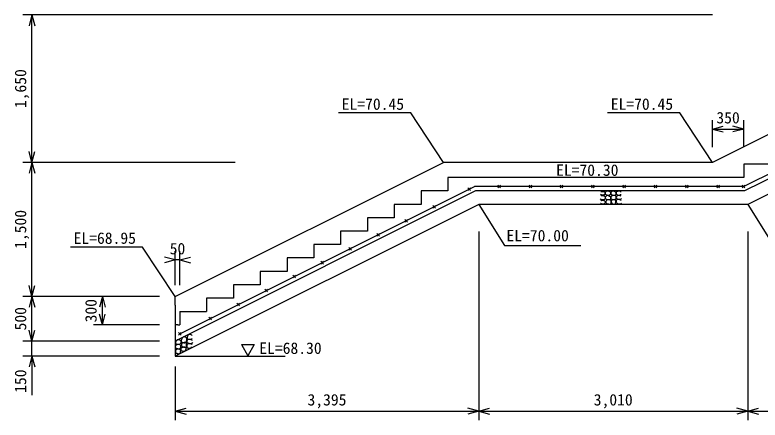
# Model space of a CAD drawing. Units: millimetres, scale not verified. Extents: x -20105 to 20225, y -14150 to 14100.
# Drawn here: x 3865 to 12203, y 3858 to 8393 of the extents above; entities that cross this region are included whole.
import ezdxf
from ezdxf.enums import TextEntityAlignment as Align

# ---------------------------------------------------------------- set-up
doc = ezdxf.new("R2010")
doc.units = ezdxf.units.MM
doc.header["$LTSCALE"] = 50
for name, color, linetype in [('3-0', 4, 'Continuous'), ('3-3', 4, 'Continuous'), ('3-4', 4, 'Continuous')]:
    doc.layers.add(name, color=color, linetype=linetype)
doc.styles.add('ＭＳ ゴシック', font='')
doc.styles.get('ＭＳ ゴシック').set_extended_font_data('MS Gothic')

msp = doc.modelspace()

# ---------------------------------------------------------------- linework, layer by layer
at = {"layer": '3-0'}
for p, q in [((9967.63, 6487.75), (9997.63, 6457.75)), ((9967.63, 6457.75), (9997.63, 6487.75)), ((10317.63, 6487.75), (10347.63, 6457.75)), ((10317.63, 6457.75), (10347.63, 6487.75)), ((10667.63, 6487.75), (10697.64, 6457.75)), ((10667.64, 6457.75), (10697.64, 6487.75)), ((11017.63, 6487.75), (11047.64, 6457.75)), ((11017.64, 6457.75), (11047.64, 6487.75)), ((11367.63, 6487.75), (11397.64, 6457.75)), ((11367.63, 6457.75), (11397.64, 6487.75)), ((11717.63, 6487.75), (11747.63, 6457.75)), ((11717.63, 6457.75), (11747.63, 6487.75)), ((12002.96, 6487.75), (12032.96, 6457.75)), ((12002.96, 6457.75), (12032.96, 6487.75))]:
    msp.add_line(p, q, dxfattribs=at)
for points in [[(10422.61, 6366.76), (10425.8, 6369.96), (10430.06, 6371.02), (10434.32, 6372.09), (10438.59, 6372.09), (10443.91, 6372.09), (10449.24, 6371.02), (10453.5, 6368.89), (10457.76, 6366.76), (10462.02, 6364.63), (10466.28, 6360.37), (10468.41, 6355.04), (10469.47, 6349.72), (10469.47, 6344.39), (10469.47, 6338), (10468.41, 6332.67), (10464.15, 6328.41), (10459.89, 6326.28), (10455.63, 6324.15), (10451.37, 6324.15), (10447.11, 6324.15), (10442.85, 6324.15), (10438.59, 6324.15), (10434.32, 6324.15), (10430.06, 6324.15), (10425.8, 6325.22), (10421.54, 6326.28), (10417.28, 6329.48), (10415.15, 6334.8)], [(10421.54, 6414.69), (10424.74, 6416.82), (10429, 6417.89), (10433.26, 6417.89), (10437.52, 6417.89), (10441.78, 6417.89), (10446.04, 6417.89), (10450.3, 6417.89), (10454.56, 6416.82), (10458.83, 6414.69), (10463.09, 6412.56), (10466.28, 6407.24), (10467.34, 6401.91), (10467.34, 6396.58), (10467.34, 6391.26), (10467.34, 6385.93), (10464.15, 6380.6), (10459.89, 6379.54), (10455.63, 6377.41), (10451.37, 6376.34), (10447.11, 6376.34), (10442.85, 6376.34), (10438.59, 6376.34), (10434.32, 6376.34), (10430.06, 6377.41), (10425.8, 6379.54), (10421.54, 6381.67), (10417.28, 6385.93)], [(10646.29, 6408.3), (10644.16, 6413.63), (10639.9, 6416.82), (10635.64, 6418.95), (10631.38, 6420.02), (10627.12, 6420.02), (10622.86, 6420.02), (10618.6, 6420.02), (10614.34, 6420.02), (10610.08, 6420.02), (10605.82, 6417.89), (10601.56, 6414.69), (10597.29, 6412.56), (10594.1, 6407.24), (10593.03, 6401.91), (10593.03, 6396.58), (10593.03, 6391.26), (10594.1, 6385.93), (10598.36, 6381.67), (10602.62, 6378.47), (10606.88, 6377.41), (10611.14, 6376.34), (10615.4, 6376.34), (10619.66, 6376.34), (10623.92, 6376.34), (10628.18, 6376.34), (10632.44, 6376.34), (10636.7, 6377.41), (10640.97, 6379.54), (10645.23, 6382.74), (10646.29, 6385.93)], [(10647.36, 6362.5), (10642.03, 6366.76), (10637.77, 6368.89), (10633.51, 6369.96), (10629.25, 6372.09), (10624.99, 6372.09), (10620.73, 6372.09), (10616.47, 6372.09), (10612.21, 6372.09), (10607.95, 6369.96), (10603.69, 6367.83), (10599.43, 6365.7), (10596.23, 6360.37), (10595.16, 6355.04), (10594.1, 6349.72), (10596.23, 6344.39), (10600.49, 6339.06), (10604.75, 6333.74), (10609.01, 6330.54), (10613.27, 6329.48), (10617.53, 6329.48), (10621.79, 6329.48), (10626.05, 6329.48), (10630.31, 6329.48), (10634.57, 6329.48), (10638.83, 6329.48), (10643.1, 6329.48), (10647.36, 6332.67), (10650.55, 6336.93)], [(10420.48, 6313.5), (10423.67, 6315.63), (10427.93, 6316.7), (10432.19, 6317.76), (10436.46, 6317.76), (10440.72, 6317.76), (10444.98, 6317.76), (10449.24, 6317.76), (10453.5, 6316.7), (10457.76, 6314.57), (10462.02, 6313.5), (10466.28, 6311.37), (10469.47, 6306.05), (10470.54, 6300.72), (10470.54, 6295.39), (10468.41, 6290.07), (10466.28, 6284.74), (10462.02, 6280.48), (10457.76, 6277.28), (10453.5, 6275.15), (10449.24, 6274.09), (10444.98, 6274.09), (10440.72, 6274.09), (10436.46, 6274.09), (10432.19, 6275.15), (10427.93, 6277.28), (10423.67, 6279.42), (10419.41, 6281.55), (10416.22, 6283.68)], [(10648.42, 6314.57), (10643.1, 6319.89), (10638.83, 6323.09), (10634.57, 6324.15), (10630.31, 6325.22), (10626.05, 6326.28), (10621.79, 6326.28), (10617.53, 6327.35), (10613.27, 6327.35), (10609.01, 6327.35), (10604.75, 6325.22), (10600.49, 6323.09), (10596.23, 6318.83), (10593.03, 6313.5), (10593.03, 6308.18), (10593.03, 6302.85), (10593.03, 6297.52), (10596.23, 6292.2), (10599.43, 6286.87), (10603.69, 6283.68), (10607.95, 6280.48), (10612.21, 6277.28), (10616.47, 6277.28), (10620.73, 6277.28), (10626.05, 6277.28), (10630.31, 6277.28), (10634.57, 6277.28), (10639.9, 6277.28), (10644.16, 6279.42), (10648.42, 6281.55), (10651.62, 6286.87)], [(5850.65, 4750.05), (5844.84, 4752.38), (5840.19, 4754.7), (5835.55, 4757.02), (5830.9, 4760.51), (5826.26, 4760.51), (5821.61, 4760.51), (5816.97, 4760.51), (5812.32, 4760.51), (5807.68, 4760.51), (5803.03, 4760.51), (5798.39, 4759.34), (5793.74, 4754.7), (5791.42, 4748.89), (5789.1, 4743.09), (5789.1, 4737.28), (5789.1, 4731.47), (5793.74, 4726.82), (5798.39, 4722.18), (5803.03, 4718.7), (5807.68, 4717.53), (5812.32, 4717.53), (5816.97, 4716.37), (5821.61, 4716.37), (5826.26, 4716.37), (5830.9, 4716.37), (5835.55, 4716.37), (5840.19, 4717.53), (5844.84, 4718.7), (5849.48, 4721.02), (5854.13, 4723.34), (5856.46, 4727.99)], [(5849.48, 4805.8), (5843.68, 4809.28), (5839.04, 4813.93), (5834.39, 4815.09), (5829.75, 4816.25), (5825.1, 4816.25), (5820.46, 4816.25), (5815.81, 4816.25), (5811.16, 4816.25), (5806.52, 4813.93), (5801.87, 4810.44), (5798.39, 4804.64), (5794.9, 4798.83), (5794.9, 4793.02), (5791.42, 4787.22), (5791.42, 4781.41), (5791.42, 4775.6), (5792.58, 4769.8), (5797.23, 4767.47), (5801.87, 4765.15), (5806.52, 4763.99), (5811.16, 4763.99), (5815.81, 4763.99), (5820.46, 4762.83), (5825.1, 4762.83), (5829.75, 4762.83), (5834.39, 4762.83), (5839.04, 4763.99), (5843.68, 4766.31), (5848.33, 4769.8), (5849.48, 4772.12)], [(5848.33, 4704.76), (5843.68, 4708.24), (5839.04, 4709.4), (5834.39, 4711.73), (5829.75, 4711.73), (5825.1, 4711.73), (5820.46, 4711.73), (5815.81, 4711.73), (5811.16, 4711.73), (5806.52, 4711.73), (5801.87, 4710.57), (5797.23, 4708.24), (5792.58, 4703.6), (5790.26, 4697.79), (5787.93, 4691.98), (5787.93, 4686.18), (5787.93, 4680.37), (5787.93, 4674.56), (5791.42, 4668.76), (5796.06, 4665.27), (5800.71, 4665.27), (5805.35, 4664.11), (5810, 4664.11), (5814.65, 4662.95), (5819.29, 4662.95), (5823.94, 4662.95), (5828.58, 4662.95), (5833.23, 4665.27), (5837.87, 4667.6), (5842.52, 4673.4), (5842.52, 4678.05)]]:
    msp.add_lwpolyline(points, dxfattribs=at)
for points in [[(10528.06, 6407.24), (10522.73, 6411.5), (10518.47, 6414.69), (10514.21, 6417.89), (10509.95, 6418.95), (10505.69, 6420.02), (10501.43, 6420.02), (10497.17, 6420.02), (10492.91, 6420.02), (10488.65, 6420.02), (10484.39, 6420.02), (10480.13, 6416.82), (10475.87, 6413.63), (10472.67, 6408.3), (10470.54, 6402.98), (10470.54, 6397.65), (10470.54, 6392.32), (10473.73, 6387), (10478, 6382.74), (10482.26, 6379.54), (10486.52, 6377.41), (10490.78, 6376.34), (10495.04, 6376.34), (10499.3, 6376.34), (10503.56, 6375.28), (10507.82, 6375.28), (10512.08, 6375.28), (10516.34, 6377.41), (10520.6, 6379.54), (10524.86, 6382.74), (10529.12, 6387), (10531.25, 6392.32), (10531.25, 6397.65), (10531.25, 6402.98)], [(10529.12, 6355.04), (10523.8, 6359.3), (10519.54, 6361.43), (10515.28, 6364.63), (10511.02, 6366.76), (10506.76, 6368.89), (10502.5, 6371.02), (10498.24, 6372.09), (10493.97, 6372.09), (10489.71, 6371.02), (10485.45, 6366.76), (10481.19, 6363.57), (10476.93, 6360.37), (10473.73, 6355.04), (10470.54, 6349.72), (10470.54, 6344.39), (10470.54, 6339.06), (10474.8, 6333.74), (10479.06, 6330.54), (10483.32, 6329.48), (10487.58, 6327.35), (10491.84, 6327.35), (10496.1, 6326.28), (10500.37, 6326.28), (10505.69, 6325.22), (10511.02, 6325.22), (10515.28, 6325.22), (10519.54, 6325.22), (10523.8, 6325.22), (10528.06, 6325.22), (10532.32, 6329.48), (10532.32, 6334.8), (10532.32, 6340.13), (10532.32, 6345.46), (10532.32, 6350.78)], [(10590.9, 6359.3), (10588.77, 6364.63), (10584.51, 6368.89), (10580.25, 6371.02), (10575.99, 6373.15), (10571.73, 6373.15), (10567.47, 6373.15), (10563.21, 6373.15), (10558.95, 6373.15), (10554.69, 6373.15), (10550.43, 6372.09), (10546.17, 6368.89), (10541.91, 6365.7), (10537.65, 6361.43), (10534.45, 6356.11), (10533.38, 6350.78), (10532.32, 6345.46), (10533.38, 6340.13), (10535.51, 6334.8), (10539.78, 6331.61), (10544.04, 6329.48), (10548.3, 6328.41), (10552.56, 6327.35), (10556.82, 6326.28), (10561.08, 6326.28), (10565.34, 6326.28), (10569.6, 6326.28), (10573.86, 6326.28), (10578.12, 6327.35), (10582.38, 6329.48), (10586.64, 6331.61), (10590.9, 6336.93), (10591.97, 6342.26), (10591.97, 6347.59), (10591.97, 6352.91)], [(10590.9, 6402.98), (10586.64, 6408.3), (10582.38, 6412.56), (10578.12, 6416.82), (10573.86, 6417.89), (10569.6, 6418.95), (10565.34, 6418.95), (10561.08, 6420.02), (10556.82, 6420.02), (10552.56, 6420.02), (10548.3, 6418.95), (10544.04, 6416.82), (10539.78, 6413.63), (10536.58, 6408.3), (10534.45, 6402.98), (10534.45, 6397.65), (10534.45, 6392.32), (10535.51, 6387), (10537.65, 6381.67), (10541.91, 6379.54), (10546.17, 6377.41), (10550.43, 6376.34), (10554.69, 6376.34), (10558.95, 6376.34), (10563.21, 6376.34), (10567.47, 6376.34), (10571.73, 6376.34), (10575.99, 6376.34), (10580.25, 6376.34), (10584.51, 6378.47), (10588.77, 6382.74), (10590.9, 6388.06), (10590.9, 6393.39), (10590.9, 6398.71)], [(10532.32, 6315.63), (10528.06, 6318.83), (10523.8, 6320.96), (10519.54, 6322.02), (10515.28, 6323.09), (10511.02, 6324.15), (10506.76, 6324.15), (10502.5, 6324.15), (10498.24, 6324.15), (10493.97, 6324.15), (10489.71, 6324.15), (10485.45, 6319.89), (10483.32, 6314.57), (10480.13, 6309.24), (10478, 6303.92), (10478, 6298.59), (10478, 6293.26), (10481.19, 6287.94), (10485.45, 6283.68), (10489.71, 6280.48), (10493.97, 6279.42), (10498.24, 6278.35), (10502.5, 6278.35), (10506.76, 6277.28), (10511.02, 6276.22), (10515.28, 6276.22), (10519.54, 6276.22), (10523.8, 6276.22), (10528.06, 6277.28), (10532.32, 6280.48), (10535.51, 6285.81), (10536.58, 6291.13), (10536.58, 6296.46), (10536.58, 6301.79), (10536.58, 6307.11), (10536.58, 6312.44)], [(10590.9, 6310.31), (10590.9, 6316.7), (10586.64, 6319.89), (10582.38, 6320.96), (10578.12, 6322.02), (10573.86, 6323.09), (10569.6, 6323.09), (10565.34, 6323.09), (10561.08, 6323.09), (10556.82, 6323.09), (10552.56, 6322.02), (10548.3, 6320.96), (10544.04, 6319.89), (10539.78, 6316.7), (10537.65, 6311.37), (10537.65, 6306.05), (10537.65, 6300.72), (10538.71, 6295.39), (10539.78, 6290.07), (10544.04, 6286.87), (10547.23, 6281.55), (10551.49, 6279.42), (10555.75, 6277.28), (10560.02, 6276.22), (10564.28, 6275.15), (10568.54, 6275.15), (10572.79, 6275.15), (10577.05, 6276.22), (10581.32, 6278.35), (10584.51, 6283.68), (10586.64, 6289), (10587.71, 6294.33), (10587.71, 6299.65), (10588.77, 6304.98), (10588.77, 6310.31)], [(5725.22, 4731.47), (5725.22, 4737.28), (5722.9, 4743.09), (5719.41, 4748.89), (5714.77, 4751.21), (5710.12, 4753.53), (5705.48, 4754.7), (5700.83, 4755.86), (5696.19, 4755.86), (5691.54, 4755.86), (5686.9, 4755.86), (5682.25, 4755.86), (5677.61, 4752.38), (5672.96, 4746.57), (5669.48, 4740.76), (5667.15, 4734.95), (5663.67, 4729.15), (5661.35, 4723.34), (5661.35, 4717.53), (5665.99, 4712.89), (5670.64, 4711.73), (5675.28, 4709.4), (5679.93, 4708.24), (5684.57, 4708.24), (5689.22, 4707.08), (5693.86, 4707.08), (5698.51, 4707.08), (5703.15, 4707.08), (5707.8, 4708.24), (5712.45, 4710.57), (5717.09, 4716.37), (5720.57, 4722.18), (5724.06, 4727.99)], [(5784.45, 4775.6), (5780.97, 4782.57), (5776.32, 4786.05), (5771.68, 4787.22), (5767.03, 4788.38), (5762.39, 4788.38), (5757.74, 4788.38), (5753.1, 4788.38), (5748.45, 4786.05), (5743.8, 4782.57), (5739.16, 4777.93), (5735.68, 4772.12), (5733.35, 4766.31), (5731.03, 4760.51), (5728.7, 4754.7), (5726.38, 4748.89), (5726.38, 4743.09), (5726.38, 4737.28), (5731.03, 4731.47), (5735.68, 4729.15), (5740.32, 4726.82), (5744.97, 4725.66), (5749.61, 4725.66), (5754.26, 4724.5), (5758.9, 4724.5), (5763.55, 4724.5), (5768.19, 4724.5), (5772.84, 4726.82), (5777.48, 4730.31), (5782.13, 4733.79), (5786.77, 4738.44), (5786.77, 4745.41), (5787.93, 4751.21), (5787.93, 4757.02), (5787.93, 4762.83), (5787.93, 4768.63)], [(5724.06, 4690.82), (5719.41, 4694.31), (5715.93, 4700.11), (5711.28, 4702.44), (5706.64, 4703.6), (5701.99, 4704.76), (5697.35, 4704.76), (5692.7, 4704.76), (5688.06, 4704.76), (5683.41, 4704.76), (5678.77, 4701.28), (5674.12, 4698.95), (5669.48, 4696.63), (5665.99, 4690.82), (5661.35, 4686.18), (5660.19, 4680.37), (5660.19, 4674.56), (5662.51, 4668.76), (5667.15, 4664.11), (5671.8, 4661.79), (5676.44, 4659.47), (5681.09, 4658.31), (5685.74, 4658.31), (5690.38, 4657.14), (5695.03, 4657.14), (5699.67, 4657.14), (5704.32, 4657.14), (5708.96, 4659.47), (5713.61, 4661.79), (5718.25, 4664.11), (5722.9, 4667.6), (5722.9, 4673.4), (5722.9, 4679.21), (5722.9, 4685.02)], [(5782.13, 4664.11), (5776.32, 4666.44), (5771.68, 4669.92), (5767.03, 4671.08), (5762.39, 4672.24), (5757.74, 4673.4), (5753.1, 4673.4), (5748.45, 4672.24), (5743.8, 4671.08), (5739.16, 4669.92), (5734.51, 4668.76), (5729.87, 4665.27), (5725.22, 4661.79), (5721.74, 4655.98), (5721.74, 4650.17), (5721.74, 4644.37), (5721.74, 4638.56), (5726.38, 4636.24), (5731.03, 4632.75), (5735.68, 4631.59), (5740.32, 4630.43), (5744.97, 4630.43), (5749.61, 4630.43), (5754.26, 4629.27), (5758.9, 4629.27), (5763.55, 4630.43), (5768.19, 4633.92), (5772.84, 4637.4), (5777.48, 4640.88), (5778.64, 4646.69), (5780.97, 4652.5), (5780.97, 4658.31), (5780.97, 4664.11)], [(5782.13, 4721.02), (5776.32, 4724.5), (5771.68, 4725.66), (5767.03, 4725.66), (5762.39, 4725.66), (5757.74, 4725.66), (5753.1, 4724.5), (5748.45, 4723.34), (5743.8, 4722.18), (5739.16, 4719.86), (5734.51, 4718.7), (5729.87, 4714.05), (5728.7, 4708.24), (5727.54, 4702.44), (5727.54, 4696.63), (5728.7, 4690.82), (5733.35, 4685.02), (5737.99, 4681.53), (5742.64, 4679.21), (5747.29, 4678.05), (5751.93, 4676.89), (5756.58, 4676.89), (5761.22, 4676.89), (5765.87, 4675.73), (5770.51, 4675.73), (5775.16, 4675.73), (5779.81, 4678.05), (5784.45, 4681.53), (5786.77, 4687.34), (5786.77, 4693.15), (5786.77, 4698.95), (5786.77, 4704.76), (5786.77, 4710.57), (5785.61, 4716.37)], [(5720.57, 4639.72), (5715.93, 4645.53), (5711.28, 4649.02), (5706.64, 4651.34), (5701.99, 4652.5), (5697.35, 4653.66), (5692.7, 4653.66), (5688.06, 4653.66), (5683.41, 4653.66), (5678.77, 4652.5), (5674.12, 4649.02), (5669.48, 4645.53), (5664.83, 4640.88), (5662.51, 4635.08), (5661.35, 4629.27), (5661.35, 4623.46), (5662.51, 4617.66), (5665.99, 4611.85), (5670.64, 4608.37), (5675.28, 4606.04), (5679.93, 4603.72), (5684.57, 4602.56), (5689.22, 4601.4), (5693.86, 4601.4), (5698.51, 4601.4), (5701.99, 4602.56), (5706.64, 4603.72), (5711.28, 4604.88), (5715.93, 4608.37), (5718.25, 4614.17), (5718.25, 4619.98), (5719.41, 4625.79), (5721.74, 4631.59), (5721.74, 4637.4)]]:
    msp.add_lwpolyline(points, close=True, dxfattribs=at)
at = {"layer": '3-3'}
for p, q in [((11669.8, 8392.76), (3955.38, 8392.76)), ((4055.38, 8392.76), (4023.02, 8272.02)), ((4055.38, 6742.77), (4055.38, 8392.76)), ((4055.38, 8392.76), (4087.73, 8272.02)), ((14969.76, 8392.76), (11669.8, 6742.77)), ((12017.97, 6472.76), (15317.95, 8122.76)), ((15329.75, 8072.76), (12029.77, 6422.75)), ((11669.8, 6912.23), (11669.8, 7214.96)), ((12019.77, 6912.23), (12019.77, 7214.96)), ((11669.8, 7114.96), (11790.54, 7147.31)), ((11669.8, 7114.96), (12019.77, 7114.96)), ((11669.8, 7114.96), (11790.54, 7082.6)), ((12019.77, 7114.96), (11899.03, 7147.31)), ((12019.77, 7114.96), (11899.03, 7082.6)), ((4055.38, 6742.77), (4023.02, 6863.51)), ((4055.38, 6742.77), (4087.73, 6863.51)), ((6329.13, 6742.77), (3955.38, 6742.77)), ((4055.38, 6742.77), (4023.02, 6622.03)), ((4055.38, 5242.77), (4055.38, 6742.77)), ((4055.38, 6742.77), (4087.73, 6622.03)), ((5659.75, 5242.77), (8659.74, 6742.77)), ((11669.8, 6742.77), (8659.74, 6742.77)), ((12319.77, 6722.76), (12019.77, 6722.76)), ((12019.77, 6722.76), (12019.77, 6572.76)), ((12019.77, 6572.76), (8709.75, 6572.76)), ((8709.75, 6572.76), (8709.75, 6422.77)), ((9019.71, 6422.75), (5659.75, 4742.76)), ((5709.76, 4823.29), (9008.66, 6472.76)), ((8709.75, 6422.77), (8409.75, 6422.77)), ((8409.75, 6422.77), (8409.75, 6272.77)), ((8932.84, 6457.35), (8962.84, 6427.34)), ((8932.84, 6427.34), (8962.84, 6457.34)), ((12017.97, 6472.76), (9008.66, 6472.76)), ((12029.77, 6422.75), (9019.71, 6422.75)), ((9267.63, 6487.75), (9297.64, 6457.75)), ((9267.63, 6457.75), (9297.64, 6487.75)), ((9617.63, 6487.75), (9647.63, 6457.75)), ((9617.63, 6457.75), (9647.63, 6487.75)), ((9055.12, 6272.76), (5659.75, 4575.06)), ((8409.75, 6272.77), (8109.75, 6272.77)), ((8109.75, 6272.77), (8109.75, 6122.77)), ((8540.45, 6261.15), (8570.46, 6231.15)), ((8540.45, 6231.15), (8570.46, 6261.15)), ((8109.75, 6122.77), (7809.75, 6122.77)), ((7809.75, 6122.77), (7809.75, 5972.77)), ((8227.4, 6104.62), (8257.4, 6074.62)), ((8227.41, 6074.62), (8257.41, 6104.62)), ((7809.75, 5972.77), (7509.75, 5972.77)), ((7509.75, 5972.77), (7509.75, 5822.77)), ((7914.36, 5948.1), (7944.36, 5918.09)), ((7914.36, 5918.09), (7944.36, 5948.1)), ((7509.75, 5822.77), (7209.75, 5822.77)), ((7209.75, 5822.77), (7209.75, 5672.77)), ((7601.3, 5791.57), (7631.31, 5761.57)), ((7601.3, 5761.57), (7631.31, 5791.57)), ((5659.75, 5650.11), (5539.01, 5682.46)), ((5659.75, 5367.84), (5659.75, 5750.11)), ((5709.76, 5367.84), (5709.76, 5750.11)), ((5709.76, 5650.11), (5830.5, 5682.46)), ((7209.75, 5672.77), (6909.75, 5672.77)), ((6909.75, 5672.77), (6909.75, 5522.76)), ((5659.75, 5650.11), (5539.01, 5617.75)), ((5709.76, 5650.11), (5659.75, 5650.11)), ((5709.76, 5650.11), (5830.5, 5617.75)), ((7288.26, 5605.05), (7318.26, 5635.05)), ((7288.26, 5635.04), (7318.26, 5605.04)), ((6909.75, 5522.76), (6609.75, 5522.76)), ((6609.75, 5522.76), (6609.75, 5372.77)), ((6975.21, 5478.52), (7005.21, 5448.52)), ((6975.21, 5448.52), (7005.21, 5478.52)), ((4055.38, 5242.77), (4023.02, 5363.51)), ((4055.38, 5242.77), (4087.73, 5363.51)), ((6609.75, 5372.77), (6309.76, 5372.77)), ((6309.76, 5372.77), (6309.76, 5222.76)), ((6662.16, 5321.99), (6692.16, 5291.99)), ((6662.16, 5292), (6692.16, 5321.99)), ((5481.78, 5242.77), (3955.38, 5242.77)), ((5481.78, 5242.77), (3955.38, 5242.77)), ((4055.38, 5242.77), (4023.02, 5122.02)), ((4055.38, 4742.76), (4055.38, 5242.77)), ((4055.38, 5242.77), (4087.73, 5122.02)), ((5481.78, 5242.77), (4734.82, 5242.77)), ((5481.78, 5242.77), (4743.42, 5242.77)), ((4843.43, 5242.77), (4811.07, 5122.02)), ((4843.43, 4922.76), (4843.43, 5242.77)), ((4843.43, 5242.77), (4875.78, 5122.02)), ((5659.75, 5142.77), (5659.75, 5242.77)), ((6309.76, 5222.76), (6009.76, 5222.76)), ((6009.76, 5222.76), (6009.76, 5072.77)), ((5659.75, 5142.77), (5659.75, 4575.06)), ((6349.11, 5165.47), (6379.11, 5135.47)), ((6349.11, 5135.47), (6379.11, 5165.47)), ((4843.43, 4922.76), (4811.07, 5043.5)), ((4843.43, 4922.76), (4875.78, 5043.5)), ((5709.76, 5072.77), (5709.76, 4922.76)), ((5709.76, 5072.77), (6009.76, 5072.77)), ((6036.06, 5008.94), (6066.06, 4978.94)), ((6036.06, 4978.94), (6066.06, 5008.94)), ((5481.78, 4922.76), (4743.42, 4922.76)), ((5689.76, 4922.76), (5659.75, 4922.76)), ((5689.76, 4922.76), (5709.76, 4922.76)), ((4055.38, 4742.76), (4023.02, 4863.5)), ((4055.38, 4742.76), (4087.73, 4863.5)), ((5694.75, 4838.29), (5724.76, 4808.29)), ((5694.75, 4808.29), (5724.76, 4838.29)), ((5481.78, 4742.76), (3955.38, 4742.76)), ((4055.38, 4575.06), (4055.38, 4742.76)), ((6401.59, 4703.61), (6541.73, 4703.61)), ((6401.59, 4703.61), (6471.66, 4578.11)), ((6541.73, 4703.61), (6471.66, 4578.11)), ((5481.78, 4575.06), (3955.38, 4575.06)), ((4055.38, 4575.06), (4023.02, 4454.32)), ((4055.38, 4575.06), (4087.73, 4454.32)), ((4055.38, 4575.06), (4055.38, 4136.85)), ((5659.75, 4575.06), (6889.47, 4575.06))]:
    msp.add_line(p, q, dxfattribs=at)
for points in [[(15889.76, 7922.76), (15365.16, 7922.76), (12065.18, 6272.76), (9055.12, 6272.76)], [(8659.74, 6742.77), (8293.62, 7295.39), (7485.64, 7295.39)], [(11669.8, 6742.77), (11303.68, 7295.39), (10495.7, 7295.39)], [(9055.12, 6272.76), (9343.48, 5813.46), (10198.86, 5813.46)], [(12065.18, 6272.76), (12353.54, 5813.46), (13208.92, 5813.46)], [(5659.75, 5242.77), (5293.63, 5795.38), (4485.65, 5795.38)]]:
    msp.add_lwpolyline(points, dxfattribs=at)
at = {"layer": '3-4'}
for p, q in [((9055.12, 5968.52), (9055.12, 3858.28)), ((12065.18, 5968.52), (12065.18, 3858.28)), ((5659.75, 4458.51), (5659.75, 3858.28)), ((5659.75, 3958.28), (5780.5, 3990.63)), ((5659.75, 3958.28), (9055.12, 3958.28)), ((5659.75, 3958.28), (5780.5, 3925.92)), ((9055.12, 3958.28), (8934.38, 3990.63)), ((9055.12, 3958.28), (8934.38, 3925.92)), ((9055.12, 3958.28), (9175.86, 3990.63)), ((9055.12, 3958.28), (12065.18, 3958.28)), ((9055.12, 3958.28), (9175.86, 3925.92)), ((12065.18, 3958.28), (11944.43, 3990.63)), ((12065.18, 3958.28), (11944.43, 3925.92)), ((12065.18, 3958.28), (12185.92, 3990.63)), ((12065.18, 3958.28), (15365.16, 3958.28)), ((12065.18, 3958.28), (12185.92, 3925.92))]:
    msp.add_line(p, q, dxfattribs=at)

# ---------------------------------------------------------------- texts
at = {"layer": '3-3', "color": 7, "style": 'ＭＳ ゴシック'}
for s, p in [('1,650', (4030.38, 7349.02)), ('1,500', (4030.38, 5774.02)), ('300', (4818.42, 4951.51)), ('500', (4030.38, 4861.52)), ('150', (4030.38, 4163.1))]:
    msp.add_text(s, height=128.3, rotation=90, dxfattribs=at).set_placement(p, align=Align.BOTTOM_LEFT)
for s, p in [('EL=70.45', (7521.54, 7292.3)), ('EL=70.45', (10531.6, 7292.3)), ('350', (11713.54, 7139.96)), ('EL=70.30', (9919.99, 6553.35)), ('EL=68.95', (4521.55, 5792.29)), ('EL=70.00', (9364.88, 5820.48)), ('50', (5597.26, 5675.11)), ('EL=68.30', (6599.37, 4560.83))]:
    msp.add_text(s, height=128.3, dxfattribs=at).set_placement(p, align=Align.BOTTOM_LEFT)
at = {"layer": '3-4', "color": 7, "style": 'ＭＳ ゴシック'}
for s, p in [('3,395', (7138.69, 3983.28)), ('3,010', (10341.4, 3983.28))]:
    msp.add_text(s, height=128.3, dxfattribs=at).set_placement(p, align=Align.BOTTOM_LEFT)

doc.saveas('drawing.dxf')
